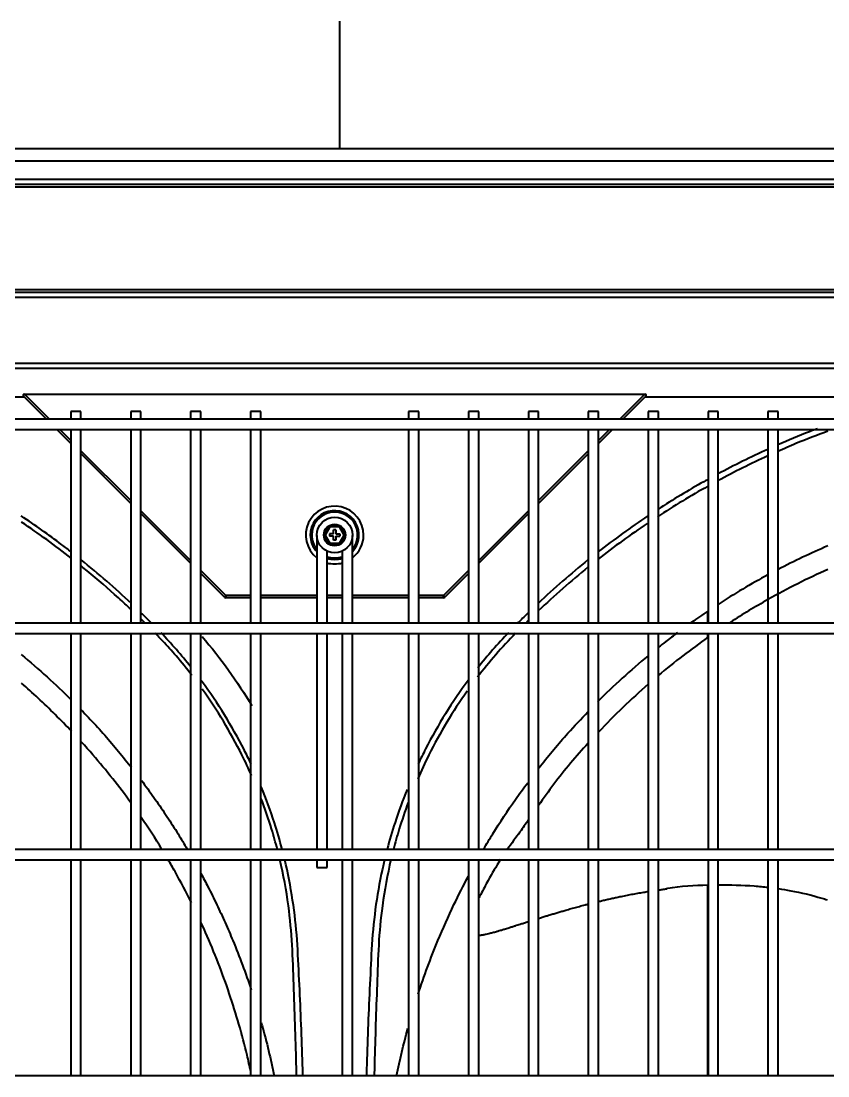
# Model space of a CAD drawing. Extents: x 58467 to 79089, y -33726 to -17391.
# Drawn here: x 78422.12 to 78453.77, y -19718.35 to -19676.97 of the extents above; entities that cross this region are included whole.
import ezdxf

# ---------------------------------------------------------------- set-up
doc = ezdxf.new("R2010")
doc.units = 0
doc.header["$LTSCALE"] = 100
doc.layers.add('+ENTE-ST-DOSEME USTU KONDDRENAJ', color=110, linetype='DOSEMEUSTUKONDENSDRENAJ_LINE', lineweight=40)
doc.linetypes.add('DOSEMEUSTUKONDENSDRENAJ_LINE', pattern='A,300,-40,["CD",Standard,S=15,R=0,X=-35,Y=-7.5],0', length=340)

# ---------------------------------------------------------------- blocks, each defined once
blk = doc.blocks.new('4. KAT SOL')
at = {"color": 3}
for p, q in [((54125.214, -32383.052, -3.539), (54125.214, -32378.052, -3.539)), ((54067.032, -32383.052, -3.539), (54183.034, -32383.052, -3.539)), ((54183.034, -32383.552, -3.539), (54067.032, -32383.552, -3.539)), ((54072.439, -32384.248, -3.539), (54177.584, -32384.248, -3.539)), ((54177.584, -32384.46, -3.539), (54072.439, -32384.46, -3.539)), ((54177.584, -32384.572, -3.539), (54072.439, -32384.572, -3.539)), ((54072.439, -32388.577, -3.539), (54177.584, -32388.577, -3.539)), ((54072.439, -32388.689, -3.539), (54177.584, -32388.689, -3.539)), ((54177.584, -32388.901, -3.539), (54072.439, -32388.901, -3.539)), ((54072.432, -32391.468, -3.539), (54177.59, -32391.468, -3.539)), ((54177.438, -32391.681, -3.539), (54072.585, -32391.681, -3.539)), ((54102.012, -32392.792, -3.539), (54112.834, -32392.792, -3.539)), ((54113.714, -32393.673, -3.539), (54112.814, -32392.772, -3.539)), ((54112.847, -32392.692, -3.539), (54137.175, -32392.692, -3.539)), ((54113.827, -32393.673, -3.539), (54112.847, -32392.692, -3.539)), ((54137.175, -32392.692, -3.539), (54136.195, -32393.673, -3.539)), ((54137.209, -32392.772, -3.539), (54136.308, -32393.673, -3.539)), ((54137.189, -32392.792, -3.539), (54148.01, -32392.792, -3.539)), ((54177.76, -32393.673, -3.539), (54072.305, -32393.673, -3.539)), ((54114.662, -32393.373, -3.539), (54114.662, -32393.673, -3.539)), ((54115.062, -32393.373, -3.539), (54114.662, -32393.373, -3.539)), ((54115.062, -32393.673, -3.539), (54115.062, -32393.373, -3.539)), ((54117.012, -32393.373, -3.539), (54117.012, -32393.673, -3.539)), ((54117.412, -32393.373, -3.539), (54117.012, -32393.373, -3.539)), ((54117.412, -32393.673, -3.539), (54117.412, -32393.373, -3.539)), ((54119.362, -32393.373, -3.539), (54119.362, -32393.673, -3.539)), ((54119.762, -32393.373, -3.539), (54119.362, -32393.373, -3.539)), ((54119.762, -32393.673, -3.539), (54119.762, -32393.373, -3.539)), ((54121.711, -32393.373, -3.539), (54121.711, -32393.673, -3.539)), ((54122.111, -32393.373, -3.539), (54121.711, -32393.373, -3.539)), ((54122.111, -32393.673, -3.539), (54122.111, -32393.373, -3.539)), ((54127.91, -32393.373, -3.539), (54127.91, -32393.673, -3.539)), ((54128.31, -32393.373, -3.539), (54127.91, -32393.373, -3.539)), ((54128.31, -32393.673, -3.539), (54128.31, -32393.373, -3.539)), ((54130.26, -32393.373, -3.539), (54130.26, -32393.673, -3.539)), ((54130.66, -32393.373, -3.539), (54130.26, -32393.373, -3.539)), ((54130.66, -32393.673, -3.539), (54130.66, -32393.373, -3.539)), ((54132.61, -32393.373, -3.539), (54132.61, -32393.673, -3.539)), ((54133.01, -32393.373, -3.539), (54132.61, -32393.373, -3.539)), ((54133.01, -32393.673, -3.539), (54133.01, -32393.373, -3.539)), ((54134.959, -32393.373, -3.539), (54134.959, -32393.673, -3.539)), ((54135.359, -32393.373, -3.539), (54134.959, -32393.373, -3.539)), ((54135.359, -32393.673, -3.539), (54135.359, -32393.373, -3.539)), ((54137.309, -32393.373, -3.539), (54137.309, -32393.673, -3.539)), ((54137.709, -32393.373, -3.539), (54137.309, -32393.373, -3.539)), ((54137.709, -32393.673, -3.539), (54137.709, -32393.373, -3.539)), ((54139.658, -32393.373, -3.539), (54139.658, -32393.673, -3.539)), ((54140.058, -32393.373, -3.539), (54139.658, -32393.373, -3.539)), ((54140.058, -32393.673, -3.539), (54140.058, -32393.373, -3.539)), ((54142.008, -32393.373, -3.539), (54142.008, -32393.673, -3.539)), ((54142.408, -32393.373, -3.539), (54142.008, -32393.373, -3.539)), ((54142.408, -32393.673, -3.539), (54142.408, -32393.373, -3.539)), ((54072.305, -32394.073, -3.539), (54177.76, -32394.073, -3.539)), ((54114.662, -32394.621, -3.539), (54114.114, -32394.073, -3.539)), ((54114.662, -32394.508, -3.539), (54114.227, -32394.073, -3.539)), ((54114.662, -32394.073, -3.539), (54114.662, -32401.672, -3.539)), ((54115.062, -32401.672, -3.539), (54115.062, -32394.073, -3.539)), ((54117.012, -32394.073, -3.539), (54117.012, -32401.672, -3.539)), ((54117.412, -32401.672, -3.539), (54117.412, -32394.073, -3.539)), ((54119.362, -32394.073, -3.539), (54119.362, -32401.672, -3.539)), ((54119.762, -32401.672, -3.539), (54119.762, -32394.073, -3.539)), ((54121.711, -32394.073, -3.539), (54121.711, -32401.672, -3.539)), ((54122.111, -32401.672, -3.539), (54122.111, -32394.073, -3.539)), ((54127.91, -32394.073, -3.539), (54127.91, -32401.672, -3.539)), ((54128.31, -32401.672, -3.539), (54128.31, -32394.073, -3.539)), ((54130.26, -32394.073, -3.539), (54130.26, -32401.672, -3.539)), ((54130.66, -32401.672, -3.539), (54130.66, -32394.073, -3.539)), ((54132.61, -32394.073, -3.539), (54132.61, -32401.672, -3.539)), ((54133.01, -32401.672, -3.539), (54133.01, -32394.073, -3.539)), ((54134.959, -32394.073, -3.539), (54134.959, -32401.672, -3.539)), ((54135.359, -32401.672, -3.539), (54135.359, -32394.073, -3.539)), ((54135.795, -32394.073, -3.539), (54135.359, -32394.509, -3.539)), ((54135.908, -32394.073, -3.539), (54135.359, -32394.622, -3.539)), ((54137.309, -32394.073, -3.539), (54137.309, -32401.672, -3.539)), ((54137.709, -32401.672, -3.539), (54137.709, -32394.073, -3.539)), ((54139.658, -32394.073, -3.539), (54139.658, -32401.672, -3.539)), ((54140.058, -32401.672, -3.539), (54140.058, -32394.073, -3.539)), ((54142.008, -32394.073, -3.539), (54142.008, -32401.672, -3.539)), ((54142.408, -32401.672, -3.539), (54142.408, -32394.073, -3.539)), ((54117.012, -32396.858, -3.539), (54115.062, -32394.908, -3.539)), ((54134.959, -32394.909, -3.539), (54133.01, -32396.858, -3.539)), ((54117.012, -32396.971, -3.539), (54115.062, -32395.021, -3.539)), ((54134.959, -32395.022, -3.539), (54133.01, -32396.972, -3.539)), ((54119.362, -32399.207, -3.539), (54117.412, -32397.258, -3.539)), ((54119.362, -32399.32, -3.539), (54117.412, -32397.371, -3.539)), ((54132.61, -32397.258, -3.539), (54130.66, -32399.208, -3.539)), ((54132.61, -32397.371, -3.539), (54130.66, -32399.321, -3.539)), ((54124.311, -32398.227, -3.539), (54124.311, -32399.606, -3.539)), ((54124.586, -32398.213, -3.539), (54124.799, -32397.845, -3.539)), ((54124.799, -32398.581, -3.539), (54124.586, -32398.213, -3.539)), ((54124.644, -32398.213, -3.539), (54124.586, -32398.213, -3.539)), ((54124.828, -32397.895, -3.539), (54124.644, -32398.213, -3.539)), ((54124.644, -32398.213, -3.539), (54124.828, -32398.531, -3.539)), ((54124.799, -32397.845, -3.539), (54125.224, -32397.845, -3.539)), ((54124.828, -32397.895, -3.539), (54124.799, -32397.845, -3.539)), ((54124.811, -32398.163, -3.539), (54124.811, -32398.263, -3.539)), ((54124.961, -32398.163, -3.539), (54124.811, -32398.163, -3.539)), ((54125.195, -32397.895, -3.539), (54124.828, -32397.895, -3.539)), ((54125.061, -32398.013, -3.539), (54124.961, -32398.013, -3.539)), ((54124.961, -32398.163, -3.539), (54124.961, -32398.013, -3.539)), ((54125.061, -32398.013, -3.539), (54125.061, -32398.163, -3.539)), ((54125.061, -32398.163, -3.539), (54125.211, -32398.163, -3.539)), ((54125.224, -32397.845, -3.539), (54125.195, -32397.895, -3.539)), ((54125.378, -32398.213, -3.539), (54125.195, -32397.895, -3.539)), ((54125.195, -32398.531, -3.539), (54125.378, -32398.213, -3.539)), ((54125.211, -32398.163, -3.539), (54125.211, -32398.263, -3.539)), ((54125.224, -32397.845, -3.539), (54125.436, -32398.213, -3.539)), ((54125.436, -32398.213, -3.539), (54125.224, -32398.581, -3.539)), ((54125.436, -32398.213, -3.539), (54125.378, -32398.213, -3.539)), ((54125.711, -32399.606, -3.539), (54125.711, -32398.231, -3.539)), ((54124.828, -32398.531, -3.539), (54124.799, -32398.581, -3.539)), ((54125.224, -32398.581, -3.539), (54124.799, -32398.581, -3.539)), ((54124.961, -32398.263, -3.539), (54124.811, -32398.263, -3.539)), ((54124.828, -32398.531, -3.539), (54125.195, -32398.531, -3.539)), ((54124.961, -32398.413, -3.539), (54124.961, -32398.263, -3.539)), ((54125.061, -32398.413, -3.539), (54124.961, -32398.413, -3.539)), ((54125.061, -32398.263, -3.539), (54125.061, -32398.413, -3.539)), ((54125.061, -32398.263, -3.539), (54125.211, -32398.263, -3.539)), ((54125.224, -32398.581, -3.539), (54125.195, -32398.531, -3.539)), ((54124.711, -32399.606, -3.539), (54124.711, -32398.845, -3.539)), ((54125.311, -32398.845, -3.539), (54125.311, -32399.606, -3.539)), ((54120.746, -32400.591, -3.539), (54119.761, -32399.607, -3.539)), ((54120.689, -32400.648, -3.539), (54119.761, -32399.72, -3.539)), ((54124.311, -32399.606, -3.539), (54124.311, -32399.889, -3.539)), ((54124.311, -32399.889, -3.539), (54124.311, -32400.254, -3.539)), ((54124.311, -32399.889, -3.539), (54124.311, -32399.889, -3.539)), ((54124.711, -32399.889, -3.539), (54124.711, -32399.606, -3.539)), ((54124.711, -32400.254, -3.539), (54124.711, -32399.889, -3.539)), ((54125.311, -32399.606, -3.539), (54125.311, -32399.889, -3.539)), ((54125.311, -32399.889, -3.539), (54125.311, -32400.254, -3.539)), ((54125.711, -32399.889, -3.539), (54125.711, -32399.606, -3.539)), ((54125.711, -32400.254, -3.539), (54125.711, -32399.889, -3.539)), ((54130.26, -32399.608, -3.539), (54129.277, -32400.591, -3.539)), ((54130.26, -32399.721, -3.539), (54129.333, -32400.648, -3.539)), ((54124.311, -32400.254, -3.539), (54124.311, -32400.537, -3.539)), ((54124.311, -32400.254, -3.539), (54124.311, -32400.254, -3.539)), ((54124.711, -32400.537, -3.539), (54124.711, -32400.254, -3.539)), ((54125.311, -32400.254, -3.539), (54125.311, -32400.537, -3.539)), ((54125.711, -32400.537, -3.539), (54125.711, -32400.254, -3.539)), ((54120.689, -32400.648, -3.539), (54120.746, -32400.591, -3.539)), ((54121.711, -32400.591, -3.539), (54120.746, -32400.591, -3.539)), ((54120.746, -32400.591, -3.539), (54120.746, -32400.671, -3.539)), ((54121.711, -32400.671, -3.539), (54120.746, -32400.671, -3.539)), ((54124.311, -32400.591, -3.539), (54122.111, -32400.591, -3.539)), ((54124.311, -32400.671, -3.539), (54122.111, -32400.671, -3.539)), ((54124.311, -32400.537, -3.539), (54124.311, -32401.671, -3.539)), ((54124.711, -32401.671, -3.539), (54124.711, -32400.537, -3.539)), ((54125.311, -32400.591, -3.539), (54124.711, -32400.591, -3.539)), ((54125.311, -32400.671, -3.539), (54124.711, -32400.671, -3.539)), ((54125.311, -32400.537, -3.539), (54125.311, -32401.672, -3.539)), ((54125.711, -32401.672, -3.539), (54125.711, -32400.537, -3.539)), ((54127.91, -32400.591, -3.539), (54125.711, -32400.591, -3.539)), ((54127.91, -32400.671, -3.539), (54125.711, -32400.671, -3.539)), ((54129.277, -32400.591, -3.539), (54128.31, -32400.591, -3.539)), ((54129.277, -32400.671, -3.539), (54128.31, -32400.671, -3.539)), ((54129.277, -32400.591, -3.539), (54129.333, -32400.648, -3.539)), ((54129.277, -32400.671, -3.539), (54129.277, -32400.591, -3.539)), ((54139.654, -32401.672, -3.539), (54139.654, -32401.2, -3.539)), ((54184.259, -32401.671, -3.539), (54065.897, -32401.671, -3.539)), ((54065.897, -32402.071, -3.539), (54184.259, -32402.071, -3.539)), ((54114.662, -32402.072, -3.539), (54114.662, -32410.551, -3.539)), ((54115.062, -32410.551, -3.539), (54115.062, -32402.072, -3.539)), ((54117.012, -32402.072, -3.539), (54117.012, -32410.551, -3.539)), ((54117.412, -32410.551, -3.539), (54117.412, -32402.072, -3.539)), ((54119.362, -32402.072, -3.539), (54119.362, -32410.551, -3.539)), ((54119.762, -32410.551, -3.539), (54119.762, -32402.072, -3.539)), ((54121.711, -32402.072, -3.539), (54121.711, -32410.551, -3.539)), ((54122.111, -32410.551, -3.539), (54122.111, -32402.072, -3.539)), ((54124.311, -32402.071, -3.539), (54124.311, -32410.55, -3.539)), ((54124.711, -32410.55, -3.539), (54124.711, -32402.071, -3.539)), ((54125.311, -32402.072, -3.539), (54125.311, -32410.55, -3.539)), ((54125.711, -32410.55, -3.539), (54125.711, -32402.072, -3.539)), ((54127.91, -32402.072, -3.539), (54127.91, -32410.551, -3.539)), ((54128.31, -32410.551, -3.539), (54128.31, -32402.072, -3.539)), ((54130.26, -32402.072, -3.539), (54130.26, -32410.551, -3.539)), ((54130.66, -32410.551, -3.539), (54130.66, -32402.072, -3.539)), ((54132.61, -32402.072, -3.539), (54132.61, -32410.551, -3.539)), ((54133.01, -32410.551, -3.539), (54133.01, -32402.072, -3.539)), ((54134.959, -32402.072, -3.539), (54134.959, -32410.551, -3.539)), ((54135.359, -32410.551, -3.539), (54135.359, -32402.072, -3.539)), ((54137.309, -32402.072, -3.539), (54137.309, -32410.551, -3.539)), ((54137.709, -32410.551, -3.539), (54137.709, -32402.072, -3.539)), ((54139.654, -32402.226, -3.539), (54139.654, -32402.071, -3.539)), ((54139.658, -32402.072, -3.539), (54139.658, -32410.551, -3.539)), ((54140.058, -32410.551, -3.539), (54140.058, -32402.072, -3.539)), ((54142.008, -32402.072, -3.539), (54142.008, -32410.551, -3.539)), ((54142.408, -32410.551, -3.539), (54142.408, -32402.072, -3.539)), ((54184.259, -32410.55, -3.539), (54065.897, -32410.55, -3.539)), ((54065.897, -32410.95, -3.539), (54184.259, -32410.95, -3.539)), ((54114.662, -32410.951, -3.539), (54114.662, -32419.429, -3.539)), ((54115.062, -32419.429, -3.539), (54115.062, -32410.951, -3.539)), ((54117.012, -32410.951, -3.539), (54117.012, -32419.429, -3.539)), ((54117.412, -32419.429, -3.539), (54117.412, -32410.951, -3.539)), ((54119.362, -32410.951, -3.539), (54119.362, -32419.429, -3.539)), ((54119.762, -32419.429, -3.539), (54119.762, -32410.951, -3.539)), ((54121.711, -32410.951, -3.539), (54121.711, -32419.429, -3.539)), ((54122.111, -32419.429, -3.539), (54122.111, -32410.951, -3.539)), ((54124.311, -32410.95, -3.539), (54124.311, -32411.25, -3.539)), ((54124.711, -32411.25, -3.539), (54124.711, -32410.95, -3.539)), ((54125.311, -32410.95, -3.539), (54125.311, -32419.429, -3.539)), ((54125.711, -32419.429, -3.539), (54125.711, -32410.95, -3.539)), ((54127.91, -32410.951, -3.539), (54127.91, -32419.429, -3.539)), ((54128.31, -32419.429, -3.539), (54128.31, -32410.951, -3.539)), ((54130.26, -32410.951, -3.539), (54130.26, -32419.429, -3.539)), ((54130.66, -32419.429, -3.539), (54130.66, -32410.951, -3.539)), ((54132.61, -32410.951, -3.539), (54132.61, -32419.429, -3.539)), ((54133.01, -32419.429, -3.539), (54133.01, -32410.951, -3.539)), ((54134.959, -32410.951, -3.539), (54134.959, -32419.429, -3.539)), ((54135.359, -32419.429, -3.539), (54135.359, -32410.951, -3.539)), ((54137.309, -32410.951, -3.539), (54137.309, -32419.429, -3.539)), ((54137.709, -32419.429, -3.539), (54137.709, -32410.951, -3.539)), ((54139.658, -32410.951, -3.539), (54139.658, -32419.429, -3.539)), ((54140.058, -32419.429, -3.539), (54140.058, -32410.951, -3.539)), ((54142.008, -32410.951, -3.539), (54142.008, -32419.429, -3.539)), ((54142.408, -32419.429, -3.539), (54142.408, -32410.951, -3.539)), ((54124.311, -32411.25, -3.539), (54124.711, -32411.25, -3.539)), ((54139.654, -32419.429, -3.539), (54139.654, -32411.951, -3.539)), ((54184.259, -32419.429, -3.539), (54065.897, -32419.429, -3.539))]:
    blk.add_line(p, q, dxfattribs=at)
for radius in [0.7, 0.425, 0.425]:
    blk.add_circle((54125.011, -32398.213, -3.539), radius, dxfattribs=at)
for centre, radius, start, end in [((54125.011, -32398.213, -3.539), 1.133, 0, 231.8569), ((54125.011, -32398.213, -3.539), 0.956, 317.0195, 180), ((54125.011, -32398.213, -3.539), 0.9, 321.0356, 180), ((54125.011, -32398.213, -3.539), 0.956, 180, 222.9806), ((54125.011, -32398.213, -3.539), 0.9, 180, 218.9588), ((54125.011, -32398.213, -3.539), 1.133, 308.1375, 0), ((54125.011, -32398.213, -3.539), 0.9, 250.5432, 289.457), ((54125.011, -32398.213, -3.539), 0.956, 251.7356, 288.2643), ((54125.011, -32398.213, -3.539), 1.133, 254.6551, 285.3394), ((54120.746, -32400.591, -3.539), 0.08, 225, 270), ((54129.277, -32400.591, -3.539), 0.08, 270, 315), ((54127.222, -32421.202, -3.539), 1.795, 81.0565, 82.7284)]:
    blk.add_arc(centre, radius, start, end, dxfattribs=at)
for centre, major_axis in [((54112.927, -32392.772, -3.539), (0.137, -0.057)), ((54137.095, -32392.772, -3.539), (-0.137, -0.057))]:
    blk.add_ellipse(centre, major_axis=major_axis, ratio=0.414214, start_param=2.356194, end_param=3.926991, dxfattribs=at)
for points, knots in [([(54143.944, -32394.042, -3.539), (54143.841, -32394.081, -3.539), (54143.738, -32394.12, -3.539), (54143.219, -32394.323, -3.539), (54142.804, -32394.495, -3.539), (54142.393, -32394.676, -3.539)], [0, 0, 0, 0, 0.197193, 0.197193, 1, 1, 1, 1]), ([(54144.353, -32394.141, -3.539), (54143.935, -32394.294, -3.539), (54143.519, -32394.456, -3.539), (54142.869, -32394.725, -3.539), (54142.632, -32394.826, -3.539), (54142.397, -32394.93, -3.539)], [0, 0, 0, 0, 0.635021, 0.635021, 1, 1, 1, 1]), ([(54139.647, -32396.034, -3.539), (54139.596, -32396.062, -3.539), (54139.545, -32396.091, -3.539), (54138.88, -32396.463, -3.539), (54138.28, -32396.825, -3.539), (54137.693, -32397.205, -3.539)], [0, 0, 0, 0, 0.077105, 0.077105, 1, 1, 1, 1]), ([(54114.68, -32398.878, -3.539), (54114.557, -32398.782, -3.539), (54114.433, -32398.687, -3.539), (54113.791, -32398.201, -3.539), (54113.261, -32397.825, -3.539), (54112.72, -32397.464, -3.539)], [0, 0, 0, 0, 0.194449, 0.194449, 1, 1, 1, 1]), ([(54117.03, -32401.139, -3.539), (54116.866, -32400.984, -3.539), (54116.7, -32400.831, -3.539), (54116.132, -32400.316, -3.539), (54115.724, -32399.963, -3.539), (54115.231, -32399.558, -3.539), (54115.154, -32399.496, -3.539), (54115.077, -32399.434, -3.539)], [0, 0, 0, 0, 0.260082, 0.260082, 0.885277, 0.885277, 1, 1, 1, 1]), ([(54144.357, -32399.563, -3.539), (54143.568, -32399.914, -3.539), (54142.279, -32400.558, -3.539), (54141.012, -32401.323, -3.539), (54140.524, -32401.639, -3.539)], [0, 0, 0, 0, 0.61117, 1, 1, 1, 1]), ([(54119.412, -32403.718, -3.539), (54119.212, -32403.459, -3.539), (54119.005, -32403.205, -3.539), (54118.619, -32402.757, -3.539), (54118.444, -32402.561, -3.539), (54118.168, -32402.267, -3.539), (54118.071, -32402.165, -3.539), (54117.973, -32402.064, -3.539)], [0, 0, 0, 0, 0.449884, 0.449884, 0.8085, 0.8085, 1, 1, 1, 1]), ([(54138.456, -32402.043, -3.539), (54138.301, -32402.159, -3.539), (54138.147, -32402.276, -3.539), (54137.896, -32402.472, -3.539), (54137.798, -32402.55, -3.539), (54137.7, -32402.628, -3.539)], [0, 0, 0, 0, 0.608126, 0.608126, 1, 1, 1, 1]), ([(54112.715, -32402.9, -3.539), (54113.062, -32403.185, -3.539), (54113.401, -32403.479, -3.539), (54114.051, -32404.068, -3.539), (54114.36, -32404.36, -3.539), (54114.667, -32404.664, -3.539)], [0, 0, 0, 0, 0.511236, 0.511236, 1, 1, 1, 1]), ([(54114.699, -32405.919, -3.539), (54114.276, -32405.472, -3.539), (54113.632, -32404.834, -3.539), (54112.953, -32404.216, -3.539), (54112.735, -32404.025, -3.539)], [0, 0, 0, 0, 0.68539, 1, 1, 1, 1]), ([(54121.733, -32407.19, -3.539), (54121.644, -32407.002, -3.539), (54121.552, -32406.815, -3.539), (54120.983, -32405.702, -3.539), (54120.428, -32404.804, -3.539), (54119.802, -32403.954, -3.539), (54119.793, -32403.941, -3.539), (54119.784, -32403.929, -3.539)], [0, 0, 0, 0, 0.165073, 0.165073, 0.987864, 0.987864, 1, 1, 1, 1]), ([(54130.248, -32403.913, -3.539), (54129.621, -32404.759, -3.539), (54129.064, -32405.657, -3.539), (54128.477, -32406.799, -3.539), (54128.381, -32406.994, -3.539), (54128.288, -32407.192, -3.539)], [0, 0, 0, 0, 0.829987, 0.829987, 1, 1, 1, 1]), ([(54121.756, -32407.649, -3.539), (54121.635, -32407.375, -3.539), (54121.508, -32407.104, -3.539), (54120.924, -32405.938, -3.539), (54120.406, -32405.08, -3.539), (54119.819, -32404.263, -3.539)], [0, 0, 0, 0, 0.228133, 0.228133, 1, 1, 1, 1]), ([(54130.207, -32404.339, -3.539), (54129.643, -32405.133, -3.539), (54129.143, -32405.966, -3.539), (54128.553, -32407.145, -3.539), (54128.408, -32407.457, -3.539), (54128.27, -32407.774, -3.539)], [0, 0, 0, 0, 0.739872, 0.739872, 1, 1, 1, 1]), ([(54115.075, -32405.079, -3.539), (54115.168, -32405.174, -3.539), (54115.456, -32405.473, -3.539), (54115.924, -32405.986, -3.539), (54116.472, -32406.62, -3.539), (54116.835, -32407.066, -3.539), (54117.018, -32407.299, -3.539), (54117.03, -32407.313, -3.539)], [0, 0, 0, 0, 0.134617, 0.418834, 0.70095, 0.980961, 1, 1, 1, 1]), ([(54132.99, -32407.392, -3.539), (54133.022, -32407.351, -3.539), (54133.397, -32406.872, -3.539), (54134.034, -32406.108, -3.539), (54134.68, -32405.423, -3.539), (54134.947, -32405.145, -3.539)], [0, 0, 0, 0, 0.052501, 0.612417, 1, 1, 1, 1]), ([(54117.031, -32408.731, -3.539), (54116.564, -32408.085, -3.539), (54115.928, -32407.28, -3.539), (54115.237, -32406.502, -3.539), (54115.088, -32406.338, -3.539)], [0, 0, 0, 0, 0.788206, 1, 1, 1, 1]), ([(54134.95, -32406.381, -3.539), (54134.484, -32406.891, -3.539), (54133.812, -32407.682, -3.539), (54133.205, -32408.537, -3.539), (54133.008, -32408.82, -3.539)], [0, 0, 0, 0, 0.672281, 1, 1, 1, 1]), ([(54117.439, -32407.846, -3.539), (54117.459, -32407.872, -3.539), (54117.642, -32408.117, -3.539), (54117.979, -32408.584, -3.539), (54118.437, -32409.256, -3.539), (54118.853, -32409.905, -3.539), (54119.112, -32410.334, -3.539), (54119.229, -32410.533, -3.539)], [0, 0, 0, 0, 0.030003, 0.283624, 0.535302, 0.785046, 1, 1, 1, 1]), ([(54122.952, -32410.543, -3.539), (54122.859, -32410.19, -3.539), (54122.757, -32409.842, -3.539), (54122.493, -32409.024, -3.539), (54122.322, -32408.557, -3.539), (54122.133, -32408.096, -3.539)], [0, 0, 0, 0, 0.420981, 0.420981, 1, 1, 1, 1]), ([(54130.852, -32410.533, -3.539), (54130.969, -32410.333, -3.539), (54131.368, -32409.673, -3.539), (54131.943, -32408.802, -3.539), (54132.419, -32408.145, -3.539), (54132.582, -32407.927, -3.539)], [0, 0, 0, 0, 0.221999, 0.739418, 1, 1, 1, 1]), ([(54122.765, -32410.548, -3.539), (54122.695, -32410.279, -3.539), (54122.619, -32410.01, -3.539), (54122.413, -32409.338, -3.539), (54122.274, -32408.934, -3.539), (54122.121, -32408.535, -3.539)], [0, 0, 0, 0, 0.398194, 0.398194, 1, 1, 1, 1]), ([(54127.849, -32408.195, -3.539), (54127.677, -32408.621, -3.539), (54127.52, -32409.052, -3.539), (54127.266, -32409.834, -3.539), (54127.164, -32410.185, -3.539), (54127.071, -32410.539, -3.539)], [0, 0, 0, 0, 0.555539, 0.555539, 1, 1, 1, 1]), ([(54127.894, -32408.711, -3.539), (54127.767, -32409.052, -3.539), (54127.65, -32409.397, -3.539), (54127.462, -32410.009, -3.539), (54127.386, -32410.278, -3.539), (54127.316, -32410.547, -3.539)], [0, 0, 0, 0, 0.563574, 0.563574, 1, 1, 1, 1]), ([(54132.612, -32409.388, -3.539), (54132.503, -32409.544, -3.539), (54132.231, -32409.931, -3.539), (54131.947, -32410.314, -3.539), (54131.784, -32410.547, -3.539)], [0, 0, 0, 0, 0.404883, 1, 1, 1, 1]), ([(54119.395, -32412.632, -3.539), (54119.192, -32412.225, -3.539), (54118.893, -32411.661, -3.539), (54118.571, -32411.102, -3.539), (54118.479, -32410.945, -3.539)], [0, 0, 0, 0, 0.719224, 1, 1, 1, 1]), ([(54123.518, -32419.428, -3.539), (54123.514, -32419.27, -3.539), (54123.51, -32419.112, -3.539), (54123.48, -32417.918, -3.539), (54123.447, -32416.882, -3.539), (54123.387, -32415.33, -3.539), (54123.37, -32414.812, -3.539), (54123.315, -32413.779, -3.539), (54123.267, -32413.266, -3.539), (54123.116, -32412.148, -3.539), (54123.004, -32411.544, -3.539), (54122.863, -32410.945, -3.539)], [0, 0, 0, 0, 0.055363, 0.055363, 0.419, 0.419, 0.600818, 0.600818, 0.782636, 0.782636, 1, 1, 1, 1]), ([(54123.766, -32419.428, -3.539), (54123.76, -32419.215, -3.539), (54123.754, -32419.001, -3.539), (54123.713, -32417.744, -3.539), (54123.672, -32416.7, -3.539), (54123.596, -32415.136, -3.539), (54123.574, -32414.615, -3.539), (54123.501, -32413.574, -3.539), (54123.443, -32413.055, -3.539), (54123.282, -32412.001, -3.539), (54123.178, -32411.468, -3.539), (54123.052, -32410.943, -3.539)], [0, 0, 0, 0, 0.075143, 0.075143, 0.442368, 0.442368, 0.625981, 0.625981, 0.809594, 0.809594, 1, 1, 1, 1]), ([(54126.971, -32410.936, -3.539), (54126.846, -32411.455, -3.539), (54126.743, -32411.98, -3.539), (54126.582, -32413.028, -3.539), (54126.523, -32413.551, -3.539), (54126.448, -32414.595, -3.539), (54126.427, -32415.118, -3.539), (54126.35, -32416.685, -3.539), (54126.309, -32417.73, -3.539), (54126.268, -32418.993, -3.539), (54126.262, -32419.211, -3.539), (54126.255, -32419.428, -3.539)], [0, 0, 0, 0, 0.189158, 0.189158, 0.372762, 0.372762, 0.556366, 0.556366, 0.923574, 0.923574, 1, 1, 1, 1]), ([(54127.218, -32410.944, -3.539), (54127.077, -32411.543, -3.539), (54126.965, -32412.148, -3.539), (54126.814, -32413.266, -3.539), (54126.766, -32413.779, -3.539), (54126.711, -32414.811, -3.539), (54126.694, -32415.329, -3.539), (54126.634, -32416.882, -3.539), (54126.601, -32417.918, -3.539), (54126.571, -32419.112, -3.539), (54126.567, -32419.27, -3.539), (54126.563, -32419.428, -3.539)], [0, 0, 0, 0, 0.21737, 0.21737, 0.399155, 0.399155, 0.58094, 0.58094, 0.94451, 0.94451, 1, 1, 1, 1]), ([(54131.516, -32410.945, -3.539), (54131.344, -32411.212, -3.539), (54131.078, -32411.665, -3.539), (54130.807, -32412.182, -3.539), (54130.685, -32412.419, -3.539), (54130.659, -32412.471, -3.539)], [0, 0, 0, 0, 0.545072, 0.900711, 1, 1, 1, 1]), ([(54119.765, -32411.485, -3.539), (54119.859, -32411.66, -3.539), (54120.073, -32412.066, -3.539), (54120.391, -32412.709, -3.539), (54120.717, -32413.413, -3.539), (54121.191, -32414.516, -3.539), (54121.52, -32415.4, -3.539), (54121.737, -32416.05, -3.539)], [0, 0, 0, 0, 0.11975, 0.276771, 0.432533, 0.587035, 1, 1, 1, 1]), ([(54128.288, -32416.22, -3.539), (54128.519, -32415.511, -3.539), (54128.956, -32414.328, -3.539), (54129.641, -32412.794, -3.539), (54130.062, -32411.96, -3.539), (54130.259, -32411.59, -3.539)], [0, 0, 0, 0, 0.443757, 0.750386, 1, 1, 1, 1]), ([(54135.356, -32412.589, -3.539), (54135.407, -32412.577, -3.539), (54135.516, -32412.551, -3.539), (54135.683, -32412.512, -3.539), (54135.856, -32412.473, -3.539), (54136.029, -32412.435, -3.539), (54136.221, -32412.394, -3.539), (54136.395, -32412.359, -3.539), (54136.588, -32412.321, -3.539), (54136.743, -32412.292, -3.539), (54136.938, -32412.257, -3.539), (54137.113, -32412.226, -3.539), (54137.25, -32412.204, -3.539), (54137.309, -32412.195, -3.539)], [0, 0, 0, 0, 0.079541, 0.168728, 0.257914, 0.3471, 0.436286, 0.555201, 0.614659, 0.733574, 0.793032, 0.911947, 1, 1, 1, 1]), ([(54137.706, -32412.135, -3.539), (54137.755, -32412.128, -3.539), (54137.866, -32412.113, -3.539), (54137.976, -32412.099, -3.539), (54138.036, -32412.091, -3.539)], [0, 0, 0, 0, 0.449176, 1, 1, 1, 1]), ([(54137.984, -32412.085, -3.539), (54138.014, -32412.079, -3.539), (54138.561, -32411.973, -3.539), (54139.121, -32411.946, -3.539), (54139.653, -32411.938, -3.539)], [0, 0, 0, 0, 0.054083, 1, 1, 1, 1]), ([(54140.059, -32411.935, -3.539), (54140.53, -32411.933, -3.539), (54141.18, -32411.946, -3.539), (54141.83, -32412.008, -3.539), (54142.01, -32412.029, -3.539)], [0, 0, 0, 0, 0.723565, 1, 1, 1, 1]), ([(54142.41, -32412.082, -3.539), (54142.573, -32412.106, -3.539), (54143.145, -32412.202, -3.539), (54143.786, -32412.354, -3.539), (54144.257, -32412.5, -3.539), (54144.329, -32412.522, -3.539)], [0, 0, 0, 0, 0.251534, 0.886152, 1, 1, 1, 1]), ([(54133.009, -32413.249, -3.539), (54133.021, -32413.245, -3.539), (54133.082, -32413.226, -3.539), (54133.194, -32413.192, -3.539), (54133.331, -32413.15, -3.539), (54133.468, -32413.108, -3.539), (54133.607, -32413.066, -3.539), (54133.763, -32413.02, -3.539), (54133.92, -32412.973, -3.539), (54134.061, -32412.933, -3.539), (54134.22, -32412.887, -3.539), (54134.363, -32412.848, -3.539), (54134.543, -32412.798, -3.539), (54134.688, -32412.759, -3.539), (54134.839, -32412.719, -3.539), (54134.917, -32412.699, -3.539), (54134.959, -32412.688, -3.539)], [0, 0, 0, 0, 0.018571, 0.09977, 0.180968, 0.235101, 0.3163, 0.397499, 0.478698, 0.559896, 0.614029, 0.722294, 0.776427, 0.884692, 0.938824, 1, 1, 1, 1]), ([(54121.723, -32419.267, -3.539), (54121.676, -32419.048, -3.539), (54121.444, -32418.028, -3.539), (54120.922, -32416.205, -3.539), (54120.252, -32414.475, -3.539), (54119.835, -32413.553, -3.539), (54119.779, -32413.431, -3.539)], [0, 0, 0, 0, 0.112914, 0.525694, 0.936978, 1, 1, 1, 1]), ([(54130.654, -32413.918, -3.539), (54130.656, -32413.918, -3.539), (54130.676, -32413.916, -3.539), (54130.719, -32413.91, -3.539), (54130.771, -32413.902, -3.539), (54130.834, -32413.891, -3.539), (54130.894, -32413.879, -3.539), (54130.971, -32413.862, -3.539), (54131.05, -32413.844, -3.539), (54131.131, -32413.824, -3.539), (54131.203, -32413.805, -3.539), (54131.277, -32413.785, -3.539), (54131.365, -32413.76, -3.539), (54131.456, -32413.734, -3.539), (54131.563, -32413.703, -3.539), (54131.658, -32413.674, -3.539), (54131.755, -32413.644, -3.539), (54131.854, -32413.614, -3.539), (54131.969, -32413.578, -3.539), (54132.087, -32413.541, -3.539), (54132.191, -32413.508, -3.539), (54132.298, -32413.474, -3.539), (54132.42, -32413.435, -3.539), (54132.531, -32413.4, -3.539), (54132.593, -32413.38, -3.539), (54132.608, -32413.375, -3.539)], [0, 0, 0, 0, 0.005985, 0.045742, 0.085498, 0.125255, 0.165012, 0.204768, 0.264403, 0.30416, 0.343916, 0.383673, 0.423429, 0.483064, 0.522821, 0.582456, 0.622212, 0.661969, 0.721603, 0.781238, 0.820995, 0.860751, 0.920386, 0.980021, 1, 1, 1, 1]), ([(54122.133, -32417.34, -3.539), (54122.143, -32417.376, -3.539), (54122.336, -32418.066, -3.539), (54122.504, -32418.763, -3.539), (54122.639, -32419.428, -3.539)], [0, 0, 0, 0, 0.052887, 1, 1, 1, 1])]:
    blk.add_open_spline(points, degree=3, knots=knots, dxfattribs=at)
for points in [[(54141.998, -32394.852, -3.539), (54141.336, -32395.153, -3.539), (54140.683, -32395.475, -3.539), (54140.045, -32395.817, -3.539)], [(54141.999, -32395.109, -3.539), (54141.341, -32395.411, -3.539), (54140.689, -32395.735, -3.539), (54140.05, -32396.08, -3.539)], [(54139.653, -32396.297, -3.539), (54138.977, -32396.674, -3.539), (54138.315, -32397.073, -3.539), (54137.67, -32397.494, -3.539)], [(54114.68, -32399.118, -3.539), (54114.046, -32398.623, -3.539), (54113.395, -32398.152, -3.539), (54112.728, -32397.704, -3.539)], [(54137.296, -32397.466, -3.539), (54136.626, -32397.913, -3.539), (54135.974, -32398.383, -3.539), (54135.34, -32398.878, -3.539)], [(54137.269, -32397.761, -3.539), (54136.613, -32398.203, -3.539), (54135.974, -32398.668, -3.539), (54135.352, -32399.156, -3.539)], [(54144.352, -32398.64, -3.539), (54143.689, -32398.925, -3.539), (54143.039, -32399.233, -3.539), (54142.402, -32399.564, -3.539)], [(54117.037, -32400.899, -3.539), (54116.403, -32400.302, -3.539), (54115.747, -32399.73, -3.539), (54115.069, -32399.186, -3.539)], [(54134.944, -32399.192, -3.539), (54134.273, -32399.731, -3.539), (54133.621, -32400.299, -3.539), (54132.99, -32400.895, -3.539)], [(54134.948, -32399.478, -3.539), (54134.277, -32400.022, -3.539), (54133.626, -32400.593, -3.539), (54132.997, -32401.19, -3.539)], [(54142.005, -32399.775, -3.539), (54141.339, -32400.135, -3.539), (54140.687, -32400.522, -3.539), (54140.05, -32400.934, -3.539)], [(54117.575, -32401.666, -3.539), (54117.524, -32401.616, -3.539), (54117.473, -32401.566, -3.539), (54117.422, -32401.516, -3.539)], [(54117.762, -32401.605, -3.539), (54117.651, -32401.493, -3.539), (54117.539, -32401.382, -3.539), (54117.426, -32401.273, -3.539)], [(54132.597, -32401.27, -3.539), (54132.484, -32401.381, -3.539), (54132.371, -32401.492, -3.539), (54132.259, -32401.605, -3.539)], [(54139.652, -32401.196, -3.539), (54139.433, -32401.343, -3.539), (54139.215, -32401.494, -3.539), (54138.999, -32401.647, -3.539)], [(54117.826, -32401.668, -3.539), (54117.805, -32401.646, -3.539), (54117.784, -32401.625, -3.539), (54117.762, -32401.605, -3.539)], [(54132.259, -32401.605, -3.539), (54132.238, -32401.625, -3.539), (54132.217, -32401.646, -3.539), (54132.196, -32401.666, -3.539)], [(54132.603, -32401.571, -3.539), (54132.57, -32401.603, -3.539), (54132.538, -32401.635, -3.539), (54132.505, -32401.667, -3.539)], [(54117.401, -32402.115, -3.539), (54117.412, -32402.104, -3.539), (54117.423, -32402.093, -3.539), (54117.434, -32402.082, -3.539)], [(54119.371, -32403.391, -3.539), (54119.003, -32402.927, -3.539), (54118.613, -32402.48, -3.539), (54118.202, -32402.05, -3.539)], [(54119.812, -32402.192, -3.539), (54120.541, -32403.045, -3.539), (54121.193, -32403.952, -3.539), (54121.767, -32404.912, -3.539)], [(54132.108, -32402.064, -3.539), (54131.573, -32402.612, -3.539), (54131.072, -32403.191, -3.539), (54130.609, -32403.794, -3.539)], [(54131.826, -32402.043, -3.539), (54131.401, -32402.487, -3.539), (54130.999, -32402.949, -3.539), (54130.62, -32403.427, -3.539)], [(54139.654, -32402.225, -3.539), (54138.991, -32402.689, -3.539), (54138.338, -32403.189, -3.539), (54137.702, -32403.725, -3.539)], [(54137.304, -32402.95, -3.539), (54136.615, -32403.522, -3.539), (54135.954, -32404.124, -3.539), (54135.321, -32404.757, -3.539)], [(54137.306, -32404.066, -3.539), (54136.635, -32404.654, -3.539), (54135.984, -32405.282, -3.539), (54135.354, -32405.947, -3.539)], [(54118.237, -32410.543, -3.539), (54117.98, -32410.121, -3.539), (54117.708, -32409.703, -3.539), (54117.423, -32409.288, -3.539)], [(54127.442, -32419.427, -3.539), (54127.569, -32418.805, -3.539), (54127.716, -32418.187, -3.539), (54127.883, -32417.574, -3.539)]]:
    blk.add_open_spline(points, degree=3, dxfattribs=at)

msp = doc.modelspace()

# ---------------------------------------------------------------- block references
at = {"layer": '+ENTE-ST-DOSEME USTU KONDDRENAJ', "color": 3, "linetype": 'Continuous'}
msp.add_blockref('4. KAT SOL', (24309.411, 12701.082), dxfattribs=at)

doc.saveas('drawing.dxf')
